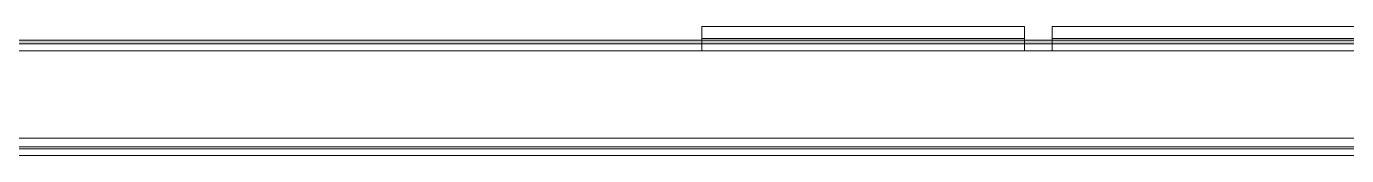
# Model space of a CAD drawing. Header units: millimetres. Extents: x -21807 to 26525, y -2564 to 60640.
# Drawn here: x -11737 to -7969, y 58117 to 58487 of the extents above; entities that cross this region are included whole.
import ezdxf

# ---------------------------------------------------------------- set-up
doc = ezdxf.new("R2010")
doc.units = ezdxf.units.MM
doc.linetypes.add('Grid Line', pattern=[22.225, 12.7, -3.175, 3.175, -3.175])
for name, color, linetype, lineweight in [('A-DETL-THIN', 7, 'Continuous', 9), ('A-WALL', 7, 'Continuous', 9), ('A-WALL-PATT', 7, 'Continuous', 9), ('S-GRID', 7, 'Continuous', 9)]:
    doc.layers.add(name, color=color, linetype=linetype, lineweight=lineweight)
doc.layers.add('A-FLOR', color=7, linetype='Continuous', lineweight=9, true_color=0x007f00)
doc.layers.add('A-GLAZ', color=7, linetype='Continuous', lineweight=9, true_color=0x00007f)

# ---------------------------------------------------------------- blocks, each defined once
blk = doc.blocks.new('M_Window-Louvers - 1000x1000mm-1207723-MẶT BẰNG PHÂN VÙNG ÁP SUẤT')
at = {"layer": 'A-GLAZ', "color": 254, "lineweight": 13, "true_color": 0xe0e0ef}
for p, q in [((-460.5, 8.65), (-460.5, -26.275)), ((-460.5, 8.65), (460.5, 8.65)), ((-460.5, -26.275), (-460.5, 8.65)), ((460.5, 8.65), (-460.5, 8.65)), ((460.5, -26.275), (460.5, 8.65)), ((460.5, 8.65), (460.5, -26.275)), ((-460.5, -26.275), (-460.5, -61.2)), ((-460.5, -26.275), (460.5, -26.275)), ((-460.5, -61.2), (-460.5, -26.275)), ((-460.5, -26.275), (460.5, -26.275)), ((460.5, -61.2), (460.5, -26.275)), ((460.5, -26.275), (460.5, -61.2)), ((-460.5, -61.2), (460.5, -61.2)), ((-460.5, -61.2), (460.5, -61.2))]:
    blk.add_line(p, q, dxfattribs=at)
at = {"layer": 'A-GLAZ', "color": 254, "lineweight": 13, "true_color": 0xcccce5}
for p, q in [((-460.5, -26.275), (-460.5, 8.65)), ((460.5, 8.65), (-460.5, 8.65)), ((-460.5, 8.65), (-460.5, -26.275)), ((-460.5, 8.65), (460.5, 8.65)), ((460.5, 8.65), (460.5, -26.275)), ((460.5, -26.275), (460.5, 8.65)), ((-460.5, -61.2), (-460.5, -26.275)), ((-460.5, -26.275), (-460.5, -61.2)), ((460.5, -26.275), (460.5, -61.2)), ((460.5, -61.2), (460.5, -26.275)), ((-460.5, -61.2), (460.5, -61.2)), ((-460.5, -61.2), (460.5, -61.2))]:
    blk.add_line(p, q, dxfattribs=at)
at = {"layer": 'A-GLAZ', "color": 7, "lineweight": 13, "true_color": 0xececf5}
for p, q in [((-460.5, 8.65), (-460.5, -26.275)), ((-460.5, 8.65), (460.5, 8.65)), ((-460.5, -26.275), (-460.5, 8.65)), ((460.5, 8.65), (-460.5, 8.65)), ((460.5, -26.275), (460.5, 8.65)), ((460.5, 8.65), (460.5, -26.275)), ((-460.5, -26.275), (-460.5, -61.2)), ((-460.5, -61.2), (-460.5, -26.275)), ((460.5, -61.2), (460.5, -26.275)), ((460.5, -26.275), (460.5, -61.2)), ((-460.5, -61.2), (460.5, -61.2)), ((-460.5, -61.2), (460.5, -61.2))]:
    blk.add_line(p, q, dxfattribs=at)
at = {"layer": 'A-GLAZ', "color": 7, "lineweight": 13, "true_color": 0xf3f3f9}
for p, q in [((-460.5, 8.65), (-460.5, -26.275)), ((-460.5, 8.65), (460.5, 8.65)), ((-460.5, -26.275), (-460.5, 8.65)), ((460.5, 8.65), (-460.5, 8.65)), ((460.5, -26.275), (460.5, 8.65)), ((460.5, 8.65), (460.5, -26.275)), ((-460.5, -26.275), (460.5, -26.275)), ((-460.5, -26.275), (460.5, -26.275)), ((-460.5, -26.275), (-460.5, -61.2)), ((-460.5, -61.2), (-460.5, -26.275)), ((460.5, -61.2), (460.5, -26.275)), ((460.5, -26.275), (460.5, -61.2)), ((-460.5, -61.2), (460.5, -61.2)), ((-460.5, -61.2), (460.5, -61.2))]:
    blk.add_line(p, q, dxfattribs=at)
at = {"layer": 'A-GLAZ', "color": 7, "lineweight": 13, "true_color": 0xf7f7fb}
for p, q in [((-460.5, 8.65), (-460.5, -26.275)), ((-460.5, 8.65), (460.5, 8.65)), ((-460.5, -26.275), (-460.5, 8.65)), ((460.5, 8.65), (-460.5, 8.65)), ((460.5, -26.275), (460.5, 8.65)), ((460.5, 8.65), (460.5, -26.275)), ((-460.5, -26.275), (-460.5, -61.2)), ((-460.5, -61.2), (-460.5, -26.275)), ((460.5, -61.2), (460.5, -26.275)), ((460.5, -26.275), (460.5, -61.2)), ((-460.5, -61.2), (460.5, -61.2)), ((-460.5, -61.2), (460.5, -61.2))]:
    blk.add_line(p, q, dxfattribs=at)
at = {"layer": 'A-GLAZ', "color": 7, "lineweight": 13, "true_color": 0xfafafc}
for p, q in [((-460.5, 8.65), (-460.5, -26.275)), ((-460.5, 8.65), (460.5, 8.65)), ((-460.5, -26.275), (-460.5, 8.65)), ((460.5, 8.65), (-460.5, 8.65)), ((460.5, -26.275), (460.5, 8.65)), ((460.5, 8.65), (460.5, -26.275)), ((-460.5, -26.275), (460.5, -26.275)), ((-460.5, -26.275), (460.5, -26.275)), ((-460.5, -26.275), (-460.5, -61.2)), ((-460.5, -61.2), (-460.5, -26.275)), ((460.5, -61.2), (460.5, -26.275)), ((460.5, -26.275), (460.5, -61.2)), ((-460.5, -61.2), (460.5, -61.2)), ((-460.5, -61.2), (460.5, -61.2))]:
    blk.add_line(p, q, dxfattribs=at)
at = {"layer": 'A-GLAZ', "color": 7, "lineweight": 13, "true_color": 0xfcfcfd}
for p, q in [((-460.5, 8.65), (-460.5, -26.275)), ((-460.5, 8.65), (460.5, 8.65)), ((-460.5, -26.275), (-460.5, 8.65)), ((460.5, 8.65), (-460.5, 8.65)), ((460.5, -26.275), (460.5, 8.65)), ((460.5, 8.65), (460.5, -26.275)), ((-460.5, -26.275), (-460.5, -61.2)), ((-460.5, -61.2), (-460.5, -26.275)), ((460.5, -61.2), (460.5, -26.275)), ((460.5, -26.275), (460.5, -61.2)), ((-460.5, -61.2), (460.5, -61.2)), ((-460.5, -61.2), (460.5, -61.2))]:
    blk.add_line(p, q, dxfattribs=at)
at = {"layer": 'A-GLAZ', "color": 7, "lineweight": 13, "true_color": 0xfdfdfd}
for p, q in [((-460.5, 8.65), (-460.5, -26.275)), ((-460.5, 8.65), (460.5, 8.65)), ((-460.5, 8.65), (-460.5, -26.275)), ((-460.5, -26.275), (-460.5, 8.65)), ((460.5, 8.65), (-460.5, 8.65)), ((-460.5, 8.65), (460.5, 8.65)), ((-460.5, 8.65), (-460.5, -26.275)), ((-460.5, -26.275), (-460.5, 8.65)), ((460.5, 8.65), (-460.5, 8.65)), ((-460.5, 8.65), (460.5, 8.65)), ((-460.5, 8.65), (-460.5, -26.275)), ((-460.5, -26.275), (-460.5, 8.65)), ((460.5, 8.65), (-460.5, 8.65)), ((-460.5, 8.65), (460.5, 8.65)), ((-460.5, 8.65), (-460.5, -26.275)), ((-460.5, -26.275), (-460.5, 8.65)), ((460.5, 8.65), (-460.5, 8.65)), ((-460.5, 8.65), (460.5, 8.65)), ((-460.5, 8.65), (-460.5, -26.275)), ((-460.5, -26.275), (-460.5, 8.65)), ((460.5, 8.65), (-460.5, 8.65)), ((-460.5, 8.65), (460.5, 8.65)), ((-460.5, 8.65), (-460.5, -26.275)), ((-460.5, -26.275), (-460.5, 8.65)), ((460.5, 8.65), (-460.5, 8.65)), ((-460.5, 8.65), (460.5, 8.65)), ((-460.5, 8.65), (-460.5, -26.275)), ((-460.5, -26.275), (-460.5, 8.65)), ((460.5, 8.65), (-460.5, 8.65)), ((-460.5, 8.65), (460.5, 8.65)), ((-460.5, 8.65), (-460.5, -26.275)), ((-460.5, -26.275), (-460.5, 8.65)), ((460.5, 8.65), (-460.5, 8.65)), ((-460.5, 8.65), (460.5, 8.65)), ((-460.5, 8.65), (-460.5, -26.275)), ((-460.5, -26.275), (-460.5, 8.65)), ((460.5, 8.65), (-460.5, 8.65)), ((-460.5, 8.65), (460.5, 8.65)), ((-460.5, 8.65), (-460.5, -26.275)), ((-460.5, -26.275), (-460.5, 8.65)), ((460.5, 8.65), (-460.5, 8.65)), ((-460.5, 8.65), (460.5, 8.65)), ((-460.5, 8.65), (-460.5, -26.275)), ((-460.5, -26.275), (-460.5, 8.65)), ((460.5, 8.65), (-460.5, 8.65)), ((-460.5, 8.65), (460.5, 8.65)), ((-460.5, 8.65), (-460.5, -26.275)), ((-460.5, -26.275), (-460.5, 8.65)), ((460.5, 8.65), (-460.5, 8.65)), ((-460.5, 8.65), (460.5, 8.65)), ((-460.5, 8.65), (-460.5, -26.275)), ((-460.5, -26.275), (-460.5, 8.65)), ((460.5, 8.65), (-460.5, 8.65)), ((-460.5, 8.65), (460.5, 8.65)), ((-460.5, 8.65), (-460.5, -26.275)), ((-460.5, -26.275), (-460.5, 8.65)), ((460.5, 8.65), (-460.5, 8.65)), ((-460.5, 8.65), (460.5, 8.65)), ((460.5, -26.275), (460.5, 8.65)), ((460.5, 8.65), (460.5, -26.275)), ((460.5, -26.275), (460.5, 8.65)), ((460.5, 8.65), (460.5, -26.275)), ((460.5, -26.275), (460.5, 8.65)), ((460.5, 8.65), (460.5, -26.275)), ((460.5, -26.275), (460.5, 8.65)), ((460.5, 8.65), (460.5, -26.275)), ((460.5, -26.275), (460.5, 8.65)), ((460.5, 8.65), (460.5, -26.275)), ((460.5, -26.275), (460.5, 8.65)), ((460.5, 8.65), (460.5, -26.275)), ((460.5, -26.275), (460.5, 8.65)), ((460.5, 8.65), (460.5, -26.275)), ((460.5, -26.275), (460.5, 8.65)), ((460.5, 8.65), (460.5, -26.275)), ((460.5, -26.275), (460.5, 8.65)), ((460.5, 8.65), (460.5, -26.275)), ((460.5, -26.275), (460.5, 8.65)), ((460.5, 8.65), (460.5, -26.275)), ((460.5, -26.275), (460.5, 8.65)), ((460.5, 8.65), (460.5, -26.275)), ((460.5, -26.275), (460.5, 8.65)), ((460.5, 8.65), (460.5, -26.275)), ((460.5, -26.275), (460.5, 8.65)), ((460.5, 8.65), (460.5, -26.275)), ((460.5, -26.275), (460.5, 8.65)), ((460.5, 8.65), (460.5, -26.275)), ((460.5, -26.275), (460.5, 8.65)), ((-460.5, -26.275), (460.5, -26.275)), ((-460.5, -26.275), (460.5, -26.275)), ((-460.5, -26.275), (460.5, -26.275)), ((-460.5, -26.275), (460.5, -26.275)), ((-460.5, -26.275), (460.5, -26.275)), ((-460.5, -26.275), (460.5, -26.275)), ((-460.5, -26.275), (460.5, -26.275)), ((-460.5, -26.275), (-460.5, -61.2)), ((-460.5, -26.275), (460.5, -26.275)), ((-460.5, -26.275), (460.5, -26.275)), ((-460.5, -26.275), (-460.5, -61.2)), ((-460.5, -61.2), (-460.5, -26.275)), ((-460.5, -26.275), (460.5, -26.275)), ((-460.5, -26.275), (460.5, -26.275)), ((-460.5, -26.275), (-460.5, -61.2)), ((-460.5, -61.2), (-460.5, -26.275)), ((-460.5, -26.275), (460.5, -26.275)), ((-460.5, -26.275), (460.5, -26.275)), ((-460.5, -26.275), (-460.5, -61.2)), ((-460.5, -61.2), (-460.5, -26.275)), ((-460.5, -26.275), (460.5, -26.275)), ((-460.5, -26.275), (460.5, -26.275)), ((-460.5, -26.275), (-460.5, -61.2)), ((-460.5, -61.2), (-460.5, -26.275)), ((-460.5, -26.275), (460.5, -26.275)), ((-460.5, -26.275), (460.5, -26.275)), ((-460.5, -26.275), (-460.5, -61.2)), ((-460.5, -61.2), (-460.5, -26.275)), ((-460.5, -26.275), (460.5, -26.275)), ((-460.5, -26.275), (460.5, -26.275)), ((-460.5, -26.275), (-460.5, -61.2)), ((-460.5, -61.2), (-460.5, -26.275)), ((-460.5, -26.275), (460.5, -26.275)), ((-460.5, -26.275), (460.5, -26.275)), ((-460.5, -26.275), (-460.5, -61.2)), ((-460.5, -61.2), (-460.5, -26.275)), ((-460.5, -26.275), (460.5, -26.275)), ((-460.5, -26.275), (460.5, -26.275)), ((-460.5, -26.275), (-460.5, -61.2)), ((-460.5, -61.2), (-460.5, -26.275)), ((-460.5, -26.275), (460.5, -26.275)), ((-460.5, -26.275), (460.5, -26.275)), ((-460.5, -26.275), (-460.5, -61.2)), ((-460.5, -61.2), (-460.5, -26.275)), ((-460.5, -26.275), (460.5, -26.275)), ((-460.5, -26.275), (460.5, -26.275)), ((-460.5, -26.275), (-460.5, -61.2)), ((-460.5, -61.2), (-460.5, -26.275)), ((-460.5, -26.275), (460.5, -26.275)), ((-460.5, -26.275), (460.5, -26.275)), ((-460.5, -26.275), (-460.5, -61.2)), ((-460.5, -61.2), (-460.5, -26.275)), ((-460.5, -26.275), (460.5, -26.275)), ((-460.5, -26.275), (460.5, -26.275)), ((-460.5, -26.275), (-460.5, -61.2)), ((-460.5, -61.2), (-460.5, -26.275)), ((-460.5, -26.275), (460.5, -26.275)), ((-460.5, -26.275), (460.5, -26.275)), ((-460.5, -26.275), (-460.5, -61.2)), ((-460.5, -61.2), (-460.5, -26.275)), ((-460.5, -26.275), (460.5, -26.275)), ((-460.5, -26.275), (460.5, -26.275)), ((-460.5, -26.275), (-460.5, -61.2)), ((-460.5, -61.2), (-460.5, -26.275)), ((-460.5, -26.275), (460.5, -26.275)), ((-460.5, -26.275), (460.5, -26.275)), ((460.5, -61.2), (460.5, -26.275)), ((460.5, -26.275), (460.5, -61.2)), ((460.5, -61.2), (460.5, -26.275)), ((460.5, -26.275), (460.5, -61.2)), ((460.5, -61.2), (460.5, -26.275)), ((460.5, -26.275), (460.5, -61.2)), ((460.5, -61.2), (460.5, -26.275)), ((460.5, -26.275), (460.5, -61.2)), ((460.5, -61.2), (460.5, -26.275)), ((460.5, -26.275), (460.5, -61.2)), ((460.5, -61.2), (460.5, -26.275)), ((460.5, -26.275), (460.5, -61.2)), ((460.5, -61.2), (460.5, -26.275)), ((460.5, -26.275), (460.5, -61.2)), ((460.5, -61.2), (460.5, -26.275)), ((460.5, -26.275), (460.5, -61.2)), ((460.5, -61.2), (460.5, -26.275)), ((460.5, -26.275), (460.5, -61.2)), ((460.5, -61.2), (460.5, -26.275)), ((460.5, -26.275), (460.5, -61.2)), ((460.5, -61.2), (460.5, -26.275)), ((460.5, -26.275), (460.5, -61.2)), ((460.5, -61.2), (460.5, -26.275)), ((460.5, -26.275), (460.5, -61.2)), ((460.5, -61.2), (460.5, -26.275)), ((460.5, -26.275), (460.5, -61.2)), ((460.5, -61.2), (460.5, -26.275)), ((460.5, -26.275), (460.5, -61.2)), ((460.5, -61.2), (460.5, -26.275)), ((-460.5, -61.2), (460.5, -61.2)), ((-460.5, -61.2), (460.5, -61.2)), ((-460.5, -61.2), (460.5, -61.2)), ((-460.5, -61.2), (460.5, -61.2)), ((-460.5, -61.2), (460.5, -61.2)), ((-460.5, -61.2), (460.5, -61.2)), ((-460.5, -61.2), (460.5, -61.2)), ((-460.5, -61.2), (460.5, -61.2)), ((-460.5, -61.2), (460.5, -61.2)), ((-460.5, -61.2), (460.5, -61.2)), ((-460.5, -61.2), (460.5, -61.2)), ((-460.5, -61.2), (460.5, -61.2)), ((-460.5, -61.2), (460.5, -61.2)), ((-460.5, -61.2), (460.5, -61.2)), ((-460.5, -61.2), (460.5, -61.2)), ((-460.5, -61.2), (460.5, -61.2)), ((-460.5, -61.2), (460.5, -61.2)), ((-460.5, -61.2), (460.5, -61.2)), ((-460.5, -61.2), (460.5, -61.2)), ((-460.5, -61.2), (460.5, -61.2)), ((-460.5, -61.2), (460.5, -61.2)), ((-460.5, -61.2), (460.5, -61.2)), ((-460.5, -61.2), (460.5, -61.2)), ((-460.5, -61.2), (460.5, -61.2)), ((-460.5, -61.2), (460.5, -61.2)), ((-460.5, -61.2), (460.5, -61.2)), ((-460.5, -61.2), (460.5, -61.2)), ((-460.5, -61.2), (460.5, -61.2)), ((-460.5, -61.2), (460.5, -61.2))]:
    blk.add_line(p, q, dxfattribs=at)
at = {"layer": 'A-GLAZ', "color": 9, "lineweight": 13, "true_color": 0xaaaad4}
for p, q in [((-460.5, -26.275), (-460.5, 8.65)), ((460.5, 8.65), (-460.5, 8.65)), ((460.5, 8.65), (460.5, -26.275)), ((-460.5, -61.2), (-460.5, -26.275)), ((-460.5, -26.275), (460.5, -26.275)), ((460.5, -26.275), (460.5, -61.2)), ((-460.5, -61.2), (460.5, -61.2))]:
    blk.add_line(p, q, dxfattribs=at)
blk = doc.blocks.new('AK-SGS-M3-A_rvt-1-MẶT BẰNG PHÂN VÙNG ÁP SUẤT')
at = {"layer": 'A-WALL-PATT', "true_color": 0xeaeaea, "transparency": 33554534}
h = blk.add_hatch(color=254, dxfattribs=at)
h.paths.add_polyline_path([(-20048.6, 58416.9), (-19998.6, 58416.9), (-19998.6, 58436.9), (-17584.1, 58436.9), (-17584.1, 58446.9), (-20048.6, 58446.9), (-20048.6, 58436.9)])
h.paths.add_polyline_path([(15212.1, 58436.9), (15291, 58436.9), (15291, 58446.9), (15212.1, 58446.9)])
h.paths.add_polyline_path([(14291.1, 58436.9), (14291.1, 58446.9), (14212.2, 58446.9), (14212.2, 58436.9), (14273.3, 58436.9)])
h.paths.add_polyline_path([(13291.2, 58436.9), (13291.2, 58446.9), (8511.7, 58446.9), (8511.7, 58436.9), (13052.3, 58436.9)])
h.paths.add_polyline_path([(-16663.1, 58436.9), (-16584.2, 58436.9), (-16584.2, 58446.9), (-16663.1, 58446.9)])
h.paths.add_polyline_path([(-15663.2, 58436.9), (-15584.3, 58436.9), (-15584.3, 58446.9), (-15663.2, 58446.9)])
h.paths.add_polyline_path([(-14663.3, 58436.9), (-9809.1, 58436.9), (-9809.1, 58446.9), (-14663.3, 58446.9)])
h.paths.add_polyline_path([(7590.7, 58436.9), (7590.7, 58446.9), (7511.8, 58446.9), (7511.8, 58436.9), (7522, 58436.9)])
h.paths.add_polyline_path([(6590.8, 58436.9), (6590.8, 58446.9), (6511.9, 58446.9), (6511.9, 58436.9), (6588.2, 58436.9)])
h.paths.add_polyline_path([(-8888.1, 58436.9), (-8809.2, 58436.9), (-8809.2, 58446.9), (-8888.1, 58446.9)])
h.paths.add_polyline_path([(5590.9, 58436.9), (5590.9, 58446.9), (-6888.3, 58446.9), (-6888.3, 58436.9), (5008.1, 58436.9)])
h.paths.add_polyline_path([(-7888.2, 58436.9), (-7809.3, 58436.9), (-7809.3, 58446.9), (-7888.2, 58446.9)])
h = blk.add_hatch(color=254, dxfattribs=at)
h.paths.add_polyline_path([(15350.7, 58436.9), (15350.7, 58446.9), (15291, 58446.9), (15291, 58436.9)])
h.paths.add_polyline_path([(-17400.7, 58436.9), (-16663.1, 58436.9), (-16663.1, 58446.9), (-17584.1, 58446.9), (-17584.1, 58436.9)])
h.paths.add_polyline_path([(15212.1, 58436.9), (15212.1, 58446.9), (14291.1, 58446.9), (14291.1, 58436.9), (15207, 58436.9)])
h.paths.add_polyline_path([(-16584.2, 58436.9), (-15663.2, 58436.9), (-15663.2, 58446.9), (-16584.2, 58446.9)])
h.paths.add_polyline_path([(14212.2, 58436.9), (14212.2, 58446.9), (13291.2, 58446.9), (13291.2, 58436.9), (14201.5, 58436.9)])
h.paths.add_polyline_path([(-15584.3, 58436.9), (-14663.3, 58436.9), (-14663.3, 58446.9), (-15584.3, 58446.9)])
h.paths.add_polyline_path([(8511.7, 58436.9), (8511.7, 58446.9), (7590.7, 58446.9), (7590.7, 58436.9), (8455.7, 58436.9)])
h.paths.add_polyline_path([(-9809.1, 58436.9), (-8888.1, 58436.9), (-8888.1, 58446.9), (-9809.1, 58446.9)])
h.paths.add_polyline_path([(7511.8, 58436.9), (7511.8, 58446.9), (6590.8, 58446.9), (6590.8, 58436.9), (7450.1, 58436.9)])
h.paths.add_polyline_path([(-8809.2, 58436.9), (-7888.2, 58436.9), (-7888.2, 58446.9), (-8809.2, 58446.9)])
h.paths.add_polyline_path([(6511.9, 58436.9), (6511.9, 58446.9), (5590.9, 58446.9), (5590.9, 58436.9), (6444.6, 58436.9)])
h.paths.add_polyline_path([(-7809.3, 58436.9), (-6888.3, 58436.9), (-6888.3, 58446.9), (-7809.3, 58446.9)])
at = {"layer": 'A-WALL', "color": 253, "lineweight": 13, "true_color": 0xaaaaaa}
for p, q in [((-9809.1, 58446.9), (-14663.3, 58446.9)), ((-14663.3, 58416.9), (-9809.1, 58416.9)), ((-8809.2, 58446.9), (-8888.1, 58446.9)), ((-8888.1, 58416.9), (-8809.2, 58416.9)), ((-6482.2, 58166.9), (-19596.1, 58166.9))]:
    blk.add_line(p, q, dxfattribs=at)
at = {"layer": 'A-WALL', "color": 9, "lineweight": 13, "true_color": 0xc3c3c3}
for p, q in [((-9809.1, 58446.9), (-14663.3, 58446.9)), ((-14663.3, 58436.9), (-9809.1, 58436.9)), ((-14663.3, 58416.9), (-9809.1, 58416.9)), ((-8809.2, 58446.9), (-8888.1, 58446.9)), ((-8888.1, 58436.9), (-8809.2, 58436.9)), ((-8888.1, 58416.9), (-8809.2, 58416.9))]:
    blk.add_line(p, q, dxfattribs=at)
at = {"layer": 'A-WALL', "color": 254, "lineweight": 13, "true_color": 0xd8d8d8}
for p, q in [((-9809.1, 58436.9), (-14663.3, 58436.9)), ((-8809.2, 58436.9), (-8888.1, 58436.9))]:
    blk.add_line(p, q, dxfattribs=at)
at = {"layer": 'A-WALL', "color": 7, "lineweight": 13, "true_color": 0xfdfdfd}
for p, q in [((-8888.1, 58446.9), (-9809.1, 58446.9)), ((-8888.1, 58446.9), (-9809.1, 58446.9)), ((-9809.1, 58436.9), (-8888.1, 58436.9)), ((-8888.1, 58436.9), (-9809.1, 58436.9)), ((-9809.1, 58416.9), (-8888.1, 58416.9)), ((-9809.1, 58416.9), (-8888.1, 58416.9)), ((-7888.2, 58446.9), (-8809.2, 58446.9)), ((-7888.2, 58446.9), (-8809.2, 58446.9)), ((-8809.2, 58436.9), (-7888.2, 58436.9)), ((-7888.2, 58436.9), (-8809.2, 58436.9)), ((-8809.2, 58416.9), (-7888.2, 58416.9)), ((-8809.2, 58416.9), (-7888.2, 58416.9))]:
    blk.add_line(p, q, dxfattribs=at)
at = {"layer": 'A-WALL', "color": 254, "lineweight": 13, "true_color": 0xe0e0e0}
for p, q in [((-6482.2, 58166.9), (-19596.1, 58166.9)), ((-6555.2, 58136.9), (-11988.6, 58136.9)), ((-11988.6, 58116.9), (-6555.2, 58116.9))]:
    blk.add_line(p, q, dxfattribs=at)
at = {"layer": 'A-WALL', "color": 7, "lineweight": 13, "true_color": 0xececec}
blk.add_line((-11988.6, 58136.9), (-6555.2, 58136.9), dxfattribs=at)
at = {"layer": 'A-WALL', "color": 254, "lineweight": 13, "true_color": 0xcccccc}
blk.add_line((-11988.6, 58116.9), (-6555.2, 58116.9), dxfattribs=at)
at = {"layer": 'A-GLAZ', "color": 9, "lineweight": 13, "true_color": 0xaaaad4, "rotation": 180}
for p in [(-9348.6, 58425.6), (-8348.7, 58425.6)]:
    blk.add_blockref('M_Window-Louvers - 1000x1000mm-1207723-MẶT BẰNG PHÂN VÙNG ÁP SUẤT', p, dxfattribs=at)
blk = doc.blocks.new('AK-SGS-M3-Hrvt_rvt-1-MẶT BẰNG PHÂN VÙNG ÁP SUẤT')
at = {"layer": 'A-FLOR', "color": 7, "true_color": 0xecf5ec}
blk.add_line((-19596.1, 58166.9), (-6482.2, 58166.9), dxfattribs=at)
at = {"layer": 'A-FLOR', "color": 254, "true_color": 0xe0efe0}
blk.add_line((-6482.2, 58166.9), (-19596.1, 58166.9), dxfattribs=at)

msp = doc.modelspace()

# ---------------------------------------------------------------- linework, layer by layer
at = {"layer": 'A-DETL-THIN'}
msp.add_line((-4883.6, 58141.9), (-15933.6, 58141.9), dxfattribs=at)
at = {"layer": 'S-GRID', "linetype": 'Grid Line'}
msp.add_line((15901.4, 58436.9), (-21036.6, 58436.9), dxfattribs=at)

# ---------------------------------------------------------------- block references
at = {"lineweight": 5}
for name in ['AK-SGS-M3-A_rvt-1-MẶT BẰNG PHÂN VÙNG ÁP SUẤT', 'AK-SGS-M3-Hrvt_rvt-1-MẶT BẰNG PHÂN VÙNG ÁP SUẤT']:
    msp.add_blockref(name, (0, 0), dxfattribs=at)

doc.saveas('drawing.dxf')
